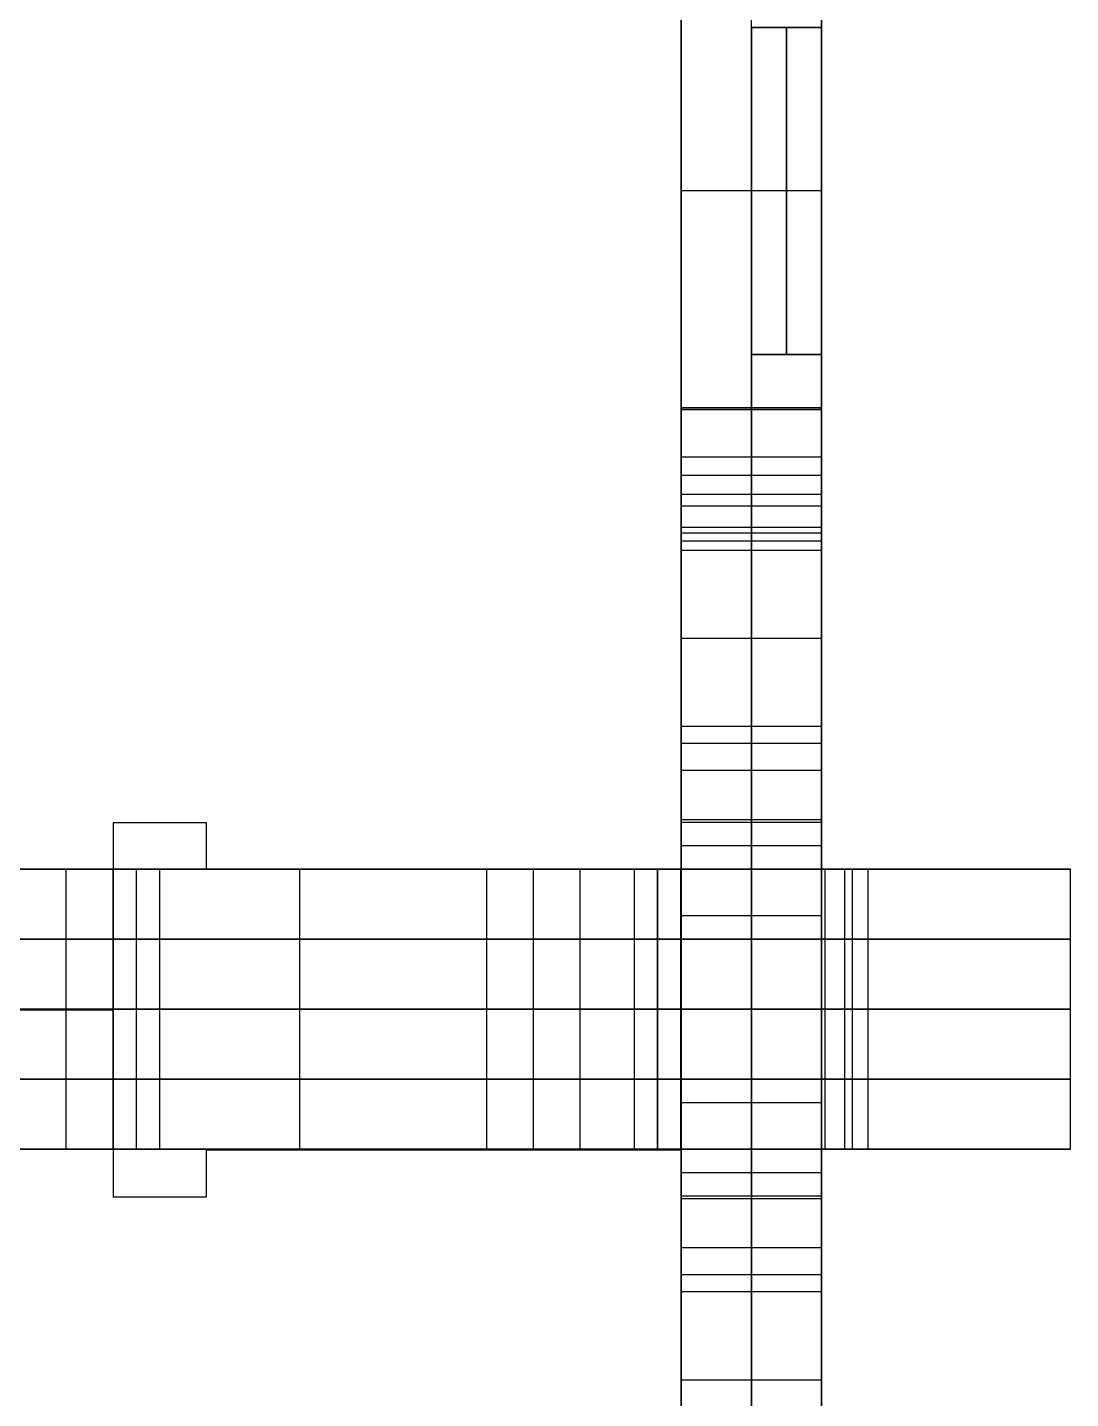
# Model space of a CAD drawing. Extents: x 6886 to 7154, y -44440 to -39703.
# Drawn here: x 7020.5 to 7154.5, y -41221.5 to -41045.4 of the extents above; entities that cross this region are included whole.
import ezdxf

# ---------------------------------------------------------------- set-up
doc = ezdxf.new("R2010")
doc.units = 0
doc.layers.add('ENDS', color=40, linetype='CONTINUOUS')

# ---------------------------------------------------------------- blocks, each defined once
blk = doc.blocks.new('SKYLARK200_END-S-1')
at = {"layer": 'ENDS'}
for p, q in [((-50, 3268, 141), (-50, 3868, 141)), ((-32, 3268, 141), (-32, 3868, 141)), ((-50, 3427.55, 282), (-50, 3285.94, 282)), ((-50, 3427.55, 264), (-50, 3285.94, 264)), ((-50, 3427.55, 273), (-50, 3285.94, 273)), ((-50, 3412.1, 56), (-50, 3334.1, 56)), ((-50, 3334.1, 226), (-50, 3412.1, 226)), ((-41, 3394.1, 226), (-41, 3412.1, 226)), ((-32, 3412.1, 56), (-32, 3394.1, 56)), ((-32, 3394.1, 226), (-32, 3412.1, 226)), ((-32, 3394.1, 226), (-41, 3394.1, 226)), ((-41, 3394.1, 226), (-41, 3352.1, 226)), ((-41, 3352.1, 56), (-41, 3394.1, 56)), ((-41, 3394.1, 56), (-32, 3394.1, 56)), ((-41, 3391.29, 215.5), (-41, 3354.91, 215.5)), ((-41, 3354.91, 66.5), (-41, 3391.29, 66.5)), ((-41, 3373.1, 226), (-50, 3373.1, 226)), ((-41, 3373.1, 56), (-50, 3373.1, 56)), ((-32, 3373.1, 205), (-41, 3373.1, 205)), ((-41, 3373.1, 226), (-41, 3373.1, 205)), ((-32, 3373.1, 77), (-41, 3373.1, 77)), ((-41, 3373.1, 56), (-41, 3373.1, 77)), ((-50, 3356.75, 282), (-50, 3356.75, 264)), ((-41, 3352.1, 226), (-32, 3352.1, 226)), ((-32, 3352.1, 56), (-41, 3352.1, 56)), ((-41, 3334.1, 226), (-41, 3352.1, 226)), ((-41, 3352.1, 56), (-41, 3334.1, 56)), ((-32, 3334.1, 226), (-32, 3352.1, 226)), ((-32, 3352.1, 56), (-32, 3334.1, 56)), ((-32, 3345.25, 0), (-50, 3345.25, 0)), ((-50, 3345.25, 0), (-50, 3332.6, 0)), ((-32, 3345.25, 282), (-50, 3345.25, 282)), ((-50, 3332.6, 282), (-50, 3345.25, 282)), ((-32, 3345.19, 0.87), (-50, 3345.19, 0.87)), ((-32, 3345.19, 281.13), (-50, 3345.19, 281.13)), ((-32, 3345, 1.72), (-50, 3345, 1.72)), ((-50, 3328.1, 50), (-50, 3345, 1.72)), ((-32, 3345, 280.28), (-50, 3345, 280.28)), ((-50, 3345, 280.28), (-50, 3328.1, 232)), ((-41, 3345.25, 0), (-41, 3332.6, 0)), ((-41, 3332.6, 282), (-41, 3345.25, 282)), ((-41, 3328.1, 50), (-41, 3345, 1.72)), ((-41, 3345, 280.28), (-41, 3328.1, 232)), ((-32, 3345.25, 0), (-32, 3332.6, 0)), ((-32, 3332.6, 282), (-32, 3345.25, 282)), ((-32, 3328.1, 50), (-32, 3345, 1.72)), ((-32, 3345, 280.28), (-32, 3328.1, 232)), ((-32, 3338.92, 0), (-50, 3338.92, 0)), ((-32, 3338.92, 282), (-50, 3338.92, 282)), ((-32, 3336.55, 25.86), (-50, 3336.55, 25.86)), ((-32, 3336.55, 256.14), (-50, 3336.55, 256.14)), ((-32, 3334.1, 56), (-50, 3334.1, 56)), ((-32, 3334.1, 226), (-50, 3334.1, 226)), ((-32, 3332.6, 0), (-50, 3332.6, 0)), ((-32, 3332.6, 282), (-50, 3332.6, 282)), ((-32, 3329.86, 54.24), (-50, 3329.86, 54.24)), ((-32, 3329.86, 227.76), (-50, 3329.86, 227.76)), ((-32, 3329.13, -1.1), (-50, 3329.13, -1.1)), ((-32, 3329.13, 283.1), (-50, 3329.13, 283.1)), ((-32, 3328.1, 50), (-50, 3328.1, 50)), ((-32, 3328.1, 232), (-50, 3328.1, 232)), ((-32, 3326.94, -4), (-50, 3326.94, -4)), ((-32, 3326.94, 286), (-50, 3326.94, 286)), ((-32, 3315.62, -12), (-50, 3315.62, -12)), ((-32, 3315.62, 294), (-50, 3315.62, 294)), ((-32, 3304.31, -4), (-50, 3304.31, -4)), ((-32, 3304.31, 286), (-50, 3304.31, 286)), ((-32, 3302.12, -1.1), (-50, 3302.12, -1.1)), ((-32, 3302.12, 283.1), (-50, 3302.12, 283.1)), ((-32, 3298.65, 0), (-50, 3298.65, 0)), ((-50, 3298.65, 0), (-50, 3286, 0)), ((-32, 3298.65, 282), (-50, 3298.65, 282)), ((-50, 3286, 282), (-50, 3298.65, 282)), ((-41, 3298.65, 0), (-41, 3286, 0)), ((-41, 3286, 282), (-41, 3298.65, 282)), ((-32, 3298.65, 0), (-32, 3286, 0)), ((-32, 3286, 282), (-32, 3298.65, 282)), ((-111, 3291.96, 282), (-123, 3291.96, 282)), ((-123, 3291.96, 282), (-123, 3291.96, 264)), ((-111, 3291.96, 264), (-123, 3291.96, 264)), ((-123, 3291.96, 282), (-123, 3267.96, 282)), ((-123, 3291.96, 264), (-123, 3267.96, 264)), ((-111, 3291.96, 273), (-123, 3291.96, 273)), ((-123, 3291.96, 273), (-123, 3267.96, 273)), ((-117, 3291.96, 282), (-117, 3291.96, 264)), ((-111, 3285.96, 282), (-111, 3291.96, 282)), ((-111, 3291.96, 282), (-111, 3291.96, 264)), ((-111, 3285.96, 264), (-111, 3291.96, 264)), ((-111, 3285.96, 273), (-111, 3291.96, 273)), ((-32, 3292.33, 0), (-50, 3292.33, 0)), ((-32, 3292.33, 282), (-50, 3292.33, 282)), ((-32, 3292, 12.75), (-50, 3292, 12.75)), ((-50, 3286, 12.75), (-50, 3292, 12.75)), ((-32, 3292, 24.75), (-50, 3292, 24.75)), ((-50, 3292, 12.75), (-50, 3292, 24.75)), ((-50, 3292, 24.75), (-50, 3268, 24.75)), ((-32, 3292, 79.75), (-50, 3292, 79.75)), ((-50, 3268, 79.75), (-50, 3292, 79.75)), ((-32, 3292, 101), (-50, 3292, 101)), ((-50, 3292, 79.75), (-50, 3292, 101)), ((-50, 3292, 101), (-50, 3268, 101)), ((-32, 3292, 181), (-50, 3292, 181)), ((-50, 3268, 181), (-50, 3292, 181)), ((-32, 3292, 189), (-50, 3292, 189)), ((-50, 3292, 181), (-50, 3292, 189)), ((-50, 3292, 189), (-50, 3286, 189)), ((-32, 3292, 202.5), (-50, 3292, 202.5)), ((-50, 3286, 202.5), (-50, 3292, 202.5)), ((-32, 3292, 214.5), (-50, 3292, 214.5)), ((-50, 3292, 202.5), (-50, 3292, 214.5)), ((-50, 3292, 214.5), (-50, 3268, 214.5)), ((-32, 3292, 259.5), (-50, 3292, 259.5)), ((-50, 3268, 259.5), (-50, 3292, 259.5)), ((-32, 3292, 271.5), (-50, 3292, 271.5)), ((-50, 3292, 259.5), (-50, 3292, 271.5)), ((-50, 3292, 271.5), (-50, 3286, 271.5)), ((-32, 3292, 18.75), (-50, 3292, 18.75)), ((-32, 3292, 90.37), (-50, 3292, 90.37)), ((-32, 3292, 185), (-50, 3292, 185)), ((-32, 3292, 208.5), (-50, 3292, 208.5)), ((-32, 3292, 265.5), (-50, 3292, 265.5)), ((-41, 3286, 12.75), (-41, 3292, 12.75)), ((-41, 3292, 12.75), (-41, 3292, 24.75)), ((-41, 3292, 24.75), (-41, 3268, 24.75)), ((-41, 3268, 79.75), (-41, 3292, 79.75)), ((-41, 3292, 79.75), (-41, 3292, 101)), ((-41, 3292, 101), (-41, 3268, 101)), ((-41, 3268, 181), (-41, 3292, 181)), ((-41, 3292, 181), (-41, 3292, 189)), ((-41, 3292, 189), (-41, 3286, 189)), ((-41, 3286, 202.5), (-41, 3292, 202.5)), ((-41, 3292, 202.5), (-41, 3292, 214.5)), ((-41, 3292, 214.5), (-41, 3268, 214.5)), ((-41, 3268, 259.5), (-41, 3292, 259.5)), ((-41, 3292, 259.5), (-41, 3292, 271.5)), ((-41, 3292, 271.5), (-41, 3286, 271.5)), ((-32, 3286, 12.75), (-32, 3292, 12.75)), ((-32, 3292, 12.75), (-32, 3292, 24.75)), ((-32, 3292, 24.75), (-32, 3268, 24.75)), ((-32, 3268, 79.75), (-32, 3292, 79.75)), ((-32, 3292, 79.75), (-32, 3292, 101)), ((-32, 3292, 101), (-32, 3268, 101)), ((-32, 3268, 181), (-32, 3292, 181)), ((-32, 3292, 181), (-32, 3292, 189)), ((-32, 3292, 189), (-32, 3286, 189)), ((-32, 3286, 202.5), (-32, 3292, 202.5)), ((-32, 3292, 202.5), (-32, 3292, 214.5)), ((-32, 3292, 214.5), (-32, 3268, 214.5)), ((-32, 3268, 259.5), (-32, 3292, 259.5)), ((-32, 3292, 259.5), (-32, 3292, 271.5)), ((-32, 3292, 271.5), (-32, 3286, 271.5)), ((-111, 3288.96, 282), (-111, 3288.96, 264)), ((-32, 3289, 12.75), (-50, 3289, 12.75)), ((-32, 3289, 189), (-50, 3289, 189)), ((-32, 3289, 202.5), (-50, 3289, 202.5)), ((-32, 3289, 271.5), (-50, 3289, 271.5)), ((-250, 3286, 141), (-50, 3286, 141)), ((-117, 3286, 140), (-183, 3286, 140)), ((-135, 3286, 258), (-123, 3286, 258)), ((-134, 3286, 140), (-134, 3286, 258)), ((-129, 3268, 258), (-129, 3286, 258)), ((-123, 3268, 128), (-123, 3286, 128)), ((-123, 3286, -18), (-123, 3286, 128)), ((-123, 3268, -18), (-123, 3286, -18)), ((-123, 3286, 128), (-117, 3286, 128)), ((-123, 3268, 258), (-123, 3286, 258)), ((-123, 3268, 300), (-123, 3286, 300)), ((-123, 3286, 258), (-123, 3286, 300)), ((-123, 3286, 300), (-75, 3286, 300)), ((-75, 3286, -18), (-123, 3286, -18)), ((-123, 3268, 55), (-123, 3286, 55)), ((-123, 3268, 140), (-123, 3286, 140)), ((-123, 3268, 264), (-123, 3286, 264)), ((-120, 3268, 128), (-120, 3286, 128)), ((-117, 3268, 128), (-117, 3286, 128)), ((-117, 3268, 140), (-117, 3286, 140)), ((-117, 3286, 128), (-117, 3286, 140)), ((-117, 3268, 134), (-117, 3286, 134)), ((-50, 3285.94, 282), (-111, 3285.96, 282)), ((-111, 3285.96, 282), (-111, 3285.96, 264)), ((-50, 3285.94, 264), (-111, 3285.96, 264)), ((-50, 3285.94, 273), (-111, 3285.96, 273)), ((-99, 3268, 300), (-99, 3286, 300)), ((-99, 3268, -18), (-99, 3286, -18)), ((-80.5, 3285.95, 282), (-80.5, 3285.95, 264)), ((-75, 3268, 300), (-75, 3286, 300)), ((-75, 3268, 276), (-75, 3286, 276)), ((-75, 3286, 300), (-75, 3286, 276)), ((-75, 3286, 276), (-63, 3286, 276)), ((-75, 3268, 6), (-75, 3286, 6)), ((-63, 3286, 6), (-75, 3286, 6)), ((-75, 3268, -18), (-75, 3286, -18)), ((-75, 3286, 6), (-75, 3286, -18)), ((-75, 3268, 282), (-75, 3286, 282)), ((-75, 3268, 0), (-75, 3286, 0)), ((-69, 3268, 276), (-69, 3286, 276)), ((-69, 3268, 6), (-69, 3286, 6)), ((-63, 3268, 276), (-63, 3286, 276)), ((-63, 3268, 282), (-63, 3286, 282)), ((-63, 3286, 276), (-63, 3286, 282)), ((-63, 3286, 282), (0, 3286, 282)), ((-63, 3268, 0), (-63, 3286, 0)), ((0, 3286, 0), (-63, 3286, 0)), ((-63, 3268, 6), (-63, 3286, 6)), ((-63, 3286, 0), (-63, 3286, 6)), ((-63, 3268, 279), (-63, 3286, 279)), ((-63, 3268, 3), (-63, 3286, 3)), ((-56, 3268, 181), (-56, 3286, 181)), ((0, 3286, 181), (-56, 3286, 181)), ((-56, 3268, 169), (-56, 3286, 169)), ((-56, 3286, 181), (-56, 3286, 169)), ((-56, 3286, 169), (-50, 3286, 169)), ((-56, 3268, 113), (-56, 3286, 113)), ((-50, 3286, 113), (-56, 3286, 113)), ((-56, 3268, 101), (-56, 3286, 101)), ((-56, 3286, 113), (-56, 3286, 101)), ((-56, 3286, 101), (0, 3286, 101)), ((-56, 3286, 24.82), (-26, 3286, 24.82)), ((-56, 3268, 24.82), (-56, 3286, 24.82)), ((-56, 3268, 79.75), (-56, 3286, 79.75)), ((-26, 3286, 79.75), (-56, 3286, 79.75)), ((-56, 3268, 67.75), (-56, 3286, 67.75)), ((-56, 3286, 79.75), (-56, 3286, 67.75)), ((-56, 3286, 67.75), (-50.02, 3286, 67.75)), ((-56, 3268, 36.71), (-56, 3286, 36.71)), ((-50.07, 3286, 36.71), (-56, 3286, 36.71)), ((-56, 3286, 36.71), (-56, 3286, 24.82)), ((-56, 3268, 259.5), (-56, 3286, 259.5)), ((-26, 3286, 259.5), (-56, 3286, 259.5)), ((-56, 3268, 247.5), (-56, 3286, 247.5)), ((-56, 3286, 259.5), (-56, 3286, 247.5)), ((-56, 3286, 247.5), (-50, 3286, 247.5)), ((-56, 3268, 226.5), (-56, 3286, 226.5)), ((-50, 3286, 226.5), (-56, 3286, 226.5)), ((-56, 3268, 214.5), (-56, 3286, 214.5)), ((-56, 3286, 226.5), (-56, 3286, 214.5)), ((-56, 3286, 214.5), (-26, 3286, 214.5)), ((-56, 3268, 175), (-56, 3286, 175)), ((-56, 3268, 107), (-56, 3286, 107)), ((-56, 3268, 73.75), (-56, 3286, 73.75)), ((-56, 3268, 30.76), (-56, 3286, 30.76)), ((-56, 3268, 253.5), (-56, 3286, 253.5)), ((-56, 3268, 220.5), (-56, 3286, 220.5)), ((-53.04, 3268, 36.71), (-53.04, 3286, 36.71)), ((-53.01, 3268, 67.75), (-53.01, 3286, 67.75)), ((-53, 3268, 169), (-53, 3286, 169)), ((-53, 3268, 113), (-53, 3286, 113)), ((-53, 3268, 247.5), (-53, 3286, 247.5)), ((-53, 3268, 226.5), (-53, 3286, 226.5)), ((-50.07, 3268, 36.71), (-50.07, 3286, 36.71)), ((-50.02, 3286, 67.75), (-50.07, 3286, 36.71)), ((-50.05, 3268, 52.23), (-50.05, 3286, 52.23)), ((-50.02, 3268, 67.75), (-50.02, 3286, 67.75)), ((-50, 3268, 169), (-50, 3286, 169)), ((-50, 3268, 113), (-50, 3286, 113)), ((-50, 3286, 169), (-50, 3286, 113)), ((-50, 3268, 247.5), (-50, 3286, 247.5)), ((-50, 3268, 226.5), (-50, 3286, 226.5)), ((-50, 3286, 247.5), (-50, 3286, 226.5)), ((-50, 3268, 141), (-50, 3286, 141)), ((-50, 3268, 259.5), (-50, 3286, 259.5)), ((-50, 3268, 237), (-50, 3286, 237)), ((-32, 3286, 0), (-50, 3286, 0)), ((-32, 3286, 12.75), (-50, 3286, 12.75)), ((-50, 3286, 0), (-50, 3286, 12.75)), ((-32, 3286, 189), (-50, 3286, 189)), ((-32, 3286, 202.5), (-50, 3286, 202.5)), ((-50, 3286, 189), (-50, 3286, 202.5)), ((-32, 3286, 271.5), (-50, 3286, 271.5)), ((-32, 3286, 282), (-50, 3286, 282)), ((-50, 3286, 271.5), (-50, 3286, 282)), ((-32, 3286, 6.37), (-50, 3286, 6.37)), ((-32, 3286, 195.75), (-50, 3286, 195.75)), ((-32, 3286, 276.75), (-50, 3286, 276.75)), ((-50, 3285.94, 282), (-50, 3285.94, 264)), ((-41, 3268, 24.82), (-41, 3286, 24.82)), ((-41, 3268, 79.75), (-41, 3286, 79.75)), ((-41, 3286, 0), (-41, 3286, 12.75)), ((-41, 3286, 189), (-41, 3286, 202.5)), ((-41, 3286, 271.5), (-41, 3286, 282)), ((-32, 3268, 36.82), (-32, 3286, 36.82)), ((-26, 3286, 36.82), (-32, 3286, 36.82)), ((-32, 3268, 67.75), (-32, 3286, 67.75)), ((-32, 3286, 36.82), (-32, 3286, 67.75)), ((-32, 3286, 67.75), (-26, 3286, 67.75)), ((-32, 3268, 226.5), (-32, 3286, 226.5)), ((-26, 3286, 226.5), (-32, 3286, 226.5)), ((-32, 3268, 247.5), (-32, 3286, 247.5)), ((-32, 3286, 226.5), (-32, 3286, 247.5)), ((-32, 3286, 247.5), (-26, 3286, 247.5)), ((-32, 3268, 52.28), (-32, 3286, 52.28)), ((-32, 3268, 214.5), (-32, 3286, 214.5)), ((-32, 3268, 237), (-32, 3286, 237)), ((-32, 3286, 0), (-32, 3286, 12.75)), ((-32, 3286, 189), (-32, 3286, 202.5)), ((-32, 3286, 271.5), (-32, 3286, 282)), ((-31.5, 3268, 282), (-31.5, 3286, 282)), ((-31.5, 3268, 0), (-31.5, 3286, 0)), ((-29, 3268, 36.82), (-29, 3286, 36.82)), ((-29, 3268, 67.75), (-29, 3286, 67.75)), ((-29, 3268, 226.5), (-29, 3286, 226.5)), ((-29, 3268, 247.5), (-29, 3286, 247.5)), ((-28, 3268, 181), (-28, 3286, 181)), ((-28, 3268, 101), (-28, 3286, 101)), ((-26, 3268, 24.82), (-26, 3286, 24.82)), ((-26, 3268, 36.82), (-26, 3286, 36.82)), ((-26, 3286, 24.82), (-26, 3286, 36.82)), ((-26, 3268, 67.75), (-26, 3286, 67.75)), ((-26, 3268, 79.75), (-26, 3286, 79.75)), ((-26, 3286, 67.75), (-26, 3286, 79.75)), ((-26, 3268, 259.5), (-26, 3286, 259.5)), ((-26, 3268, 214.5), (-26, 3286, 214.5)), ((-26, 3268, 226.5), (-26, 3286, 226.5)), ((-26, 3286, 214.5), (-26, 3286, 226.5)), ((-26, 3268, 247.5), (-26, 3286, 247.5)), ((-26, 3286, 247.5), (-26, 3286, 259.5)), ((-26, 3268, 30.82), (-26, 3286, 30.82)), ((-26, 3268, 73.75), (-26, 3286, 73.75)), ((-26, 3268, 220.5), (-26, 3286, 220.5)), ((-26, 3268, 253.5), (-26, 3286, 253.5)), ((0, 3268, 282), (0, 3286, 282)), ((0, 3268, 181), (0, 3286, 181)), ((0, 3286, 282), (0, 3286, 181)), ((0, 3268, 101), (0, 3286, 101)), ((0, 3268, 0), (0, 3286, 0)), ((0, 3286, 101), (0, 3286, 0)), ((0, 3268, 231.5), (0, 3286, 231.5)), ((0, 3268, 50.5), (0, 3286, 50.5)), ((-123, 3279.96, 282), (-123, 3279.96, 264)), ((-32, 3280, 24.75), (-50, 3280, 24.75)), ((-32, 3280, 79.75), (-50, 3280, 79.75)), ((-32, 3280, 101), (-50, 3280, 101)), ((-32, 3280, 181), (-50, 3280, 181)), ((-32, 3280, 214.5), (-50, 3280, 214.5)), ((-32, 3280, 259.5), (-50, 3280, 259.5)), ((-117, 3277, 140), (-183, 3277, 140)), ((-135, 3277, 258), (-123, 3277, 258)), ((-123, 3277, -18), (-123, 3277, 128)), ((-123, 3277, 128), (-117, 3277, 128)), ((-123, 3277, 258), (-123, 3277, 300)), ((-123, 3277, 300), (-75, 3277, 300)), ((-75, 3277, -18), (-123, 3277, -18)), ((-117, 3277, 128), (-117, 3277, 140)), ((-75, 3277, 300), (-75, 3277, 276)), ((-75, 3277, 276), (-63, 3277, 276)), ((-63, 3277, 6), (-75, 3277, 6)), ((-75, 3277, 6), (-75, 3277, -18)), ((-63, 3277, 276), (-63, 3277, 282)), ((-63, 3277, 282), (0, 3277, 282)), ((0, 3277, 0), (-63, 3277, 0)), ((-63, 3277, 0), (-63, 3277, 6)), ((0, 3277, 181), (-56, 3277, 181)), ((-56, 3277, 181), (-56, 3277, 169)), ((-56, 3277, 169), (-50, 3277, 169)), ((-50, 3277, 113), (-56, 3277, 113)), ((-56, 3277, 113), (-56, 3277, 101)), ((-56, 3277, 101), (0, 3277, 101)), ((-56, 3277, 24.82), (-26, 3277, 24.82)), ((-26, 3277, 79.75), (-56, 3277, 79.75)), ((-56, 3277, 79.75), (-56, 3277, 67.75)), ((-56, 3277, 67.75), (-50.02, 3277, 67.75)), ((-50.07, 3277, 36.71), (-56, 3277, 36.71)), ((-56, 3277, 36.71), (-56, 3277, 24.82)), ((-26, 3277, 259.5), (-56, 3277, 259.5)), ((-56, 3277, 259.5), (-56, 3277, 247.5)), ((-56, 3277, 247.5), (-50, 3277, 247.5)), ((-50, 3277, 226.5), (-56, 3277, 226.5)), ((-56, 3277, 226.5), (-56, 3277, 214.5)), ((-56, 3277, 214.5), (-26, 3277, 214.5)), ((-50.02, 3277, 67.75), (-50.07, 3277, 36.71)), ((-50, 3277, 169), (-50, 3277, 113)), ((-50, 3277, 247.5), (-50, 3277, 226.5)), ((-26, 3277, 36.82), (-32, 3277, 36.82)), ((-32, 3277, 36.82), (-32, 3277, 67.75)), ((-32, 3277, 67.75), (-26, 3277, 67.75)), ((-26, 3277, 226.5), (-32, 3277, 226.5)), ((-32, 3277, 226.5), (-32, 3277, 247.5)), ((-32, 3277, 247.5), (-26, 3277, 247.5)), ((-26, 3277, 24.82), (-26, 3277, 36.82)), ((-26, 3277, 67.75), (-26, 3277, 79.75)), ((-26, 3277, 214.5), (-26, 3277, 226.5)), ((-26, 3277, 247.5), (-26, 3277, 259.5)), ((0, 3277, 282), (0, 3277, 181)), ((0, 3277, 101), (0, 3277, 0)), ((-250, 3268.03, 141), (-50, 3268.03, 141)), ((-250, 3268, 141), (-50, 3268, 141)), ((-117, 3268.03, 140), (-183, 3268.03, 140)), ((-117, 3268, 140), (-183, 3268, 140)), ((-123, 3267.96, 282), (-177, 3268, 282)), ((-123, 3267.96, 264), (-177, 3268, 264)), ((-123, 3267.96, 273), (-177, 3268, 273)), ((-177, 3267.89, 282), (-123, 3267.93, 282)), ((-177, 3267.89, 264), (-123, 3267.93, 264)), ((-177, 3267.89, 273), (-123, 3267.93, 273)), ((-135, 3268.03, 258), (-123, 3268.03, 258)), ((-135, 3268, 258), (-123, 3268, 258)), ((-134, 3268, 140), (-134, 3268, 258)), ((-129, 3250.03, 258), (-129, 3268.03, 258)), ((-123, 3250.03, 128), (-123, 3268.03, 128)), ((-123, 3268.03, -18), (-123, 3268.03, 128)), ((-123, 3250.03, -18), (-123, 3268.03, -18)), ((-123, 3268.03, 128), (-117, 3268.03, 128)), ((-123, 3250.03, 258), (-123, 3268.03, 258)), ((-123, 3250.03, 300), (-123, 3268.03, 300)), ((-123, 3268.03, 258), (-123, 3268.03, 300)), ((-123, 3268.03, 300), (-75, 3268.03, 300)), ((-75, 3268.03, -18), (-123, 3268.03, -18)), ((-123, 3250.03, 55), (-123, 3268.03, 55)), ((-123, 3250.03, 140), (-123, 3268.03, 140)), ((-123, 3250.03, 264), (-123, 3268.03, 264)), ((-123, 3268, -18), (-123, 3268, 128)), ((-123, 3268, 128), (-117, 3268, 128)), ((-123, 3268, 258), (-123, 3268, 300)), ((-123, 3268, 300), (-75, 3268, 300)), ((-75, 3268, -18), (-123, 3268, -18)), ((-123, 3267.96, 282), (-123, 3267.96, 264)), ((-123, 3267.93, 282), (-123, 3267.93, 264)), ((-123, 3267.93, 282), (-123, 3243.93, 282)), ((-123, 3267.93, 264), (-123, 3243.93, 264)), ((-123, 3267.93, 273), (-123, 3243.93, 273)), ((-120, 3250.03, 128), (-120, 3268.03, 128)), ((-117, 3250.03, 128), (-117, 3268.03, 128)), ((-117, 3250.03, 140), (-117, 3268.03, 140)), ((-117, 3268.03, 128), (-117, 3268.03, 140)), ((-117, 3250.03, 134), (-117, 3268.03, 134)), ((-117, 3268, 128), (-117, 3268, 140)), ((-99, 3250.03, 300), (-99, 3268.03, 300)), ((-99, 3250.03, -18), (-99, 3268.03, -18)), ((-75, 3250.03, 300), (-75, 3268.03, 300)), ((-75, 3250.03, 276), (-75, 3268.03, 276)), ((-75, 3268.03, 300), (-75, 3268.03, 276)), ((-75, 3268.03, 276), (-63, 3268.03, 276)), ((-75, 3250.03, 6), (-75, 3268.03, 6)), ((-63, 3268.03, 6), (-75, 3268.03, 6)), ((-75, 3250.03, -18), (-75, 3268.03, -18)), ((-75, 3268.03, 6), (-75, 3268.03, -18)), ((-75, 3250.03, 282), (-75, 3268.03, 282)), ((-75, 3250.03, 0), (-75, 3268.03, 0)), ((-75, 3268, 300), (-75, 3268, 276)), ((-75, 3268, 276), (-63, 3268, 276)), ((-63, 3268, 6), (-75, 3268, 6)), ((-75, 3268, 6), (-75, 3268, -18)), ((-69, 3250.03, 276), (-69, 3268.03, 276)), ((-69, 3250.03, 6), (-69, 3268.03, 6)), ((-63, 3250.03, 276), (-63, 3268.03, 276)), ((-63, 3250.03, 282), (-63, 3268.03, 282)), ((-63, 3268.03, 276), (-63, 3268.03, 282)), ((-63, 3268.03, 282), (0, 3268.03, 282)), ((-63, 3250.03, 0), (-63, 3268.03, 0)), ((0, 3268.03, 0), (-63, 3268.03, 0)), ((-63, 3250.03, 6), (-63, 3268.03, 6)), ((-63, 3268.03, 0), (-63, 3268.03, 6)), ((-63, 3250.03, 279), (-63, 3268.03, 279)), ((-63, 3250.03, 3), (-63, 3268.03, 3)), ((-63, 3268, 276), (-63, 3268, 282)), ((-63, 3268, 282), (0, 3268, 282)), ((0, 3268, 0), (-63, 3268, 0)), ((-63, 3268, 0), (-63, 3268, 6)), ((-56, 3250.03, 181), (-56, 3268.03, 181)), ((0, 3268.03, 181), (-56, 3268.03, 181)), ((-56, 3250.03, 169), (-56, 3268.03, 169)), ((-56, 3268.03, 181), (-56, 3268.03, 169)), ((-56, 3268.03, 169), (-50, 3268.03, 169)), ((-56, 3250.03, 113), (-56, 3268.03, 113)), ((-50, 3268.03, 113), (-56, 3268.03, 113)), ((-56, 3250.03, 101), (-56, 3268.03, 101)), ((-56, 3268.03, 113), (-56, 3268.03, 101)), ((-56, 3268.03, 101), (0, 3268.03, 101)), ((-56, 3268.03, 24.82), (-26, 3268.03, 24.82)), ((-56, 3250.03, 24.82), (-56, 3268.03, 24.82)), ((-56, 3250.03, 79.75), (-56, 3268.03, 79.75)), ((-26, 3268.03, 79.75), (-56, 3268.03, 79.75)), ((-56, 3250.03, 67.75), (-56, 3268.03, 67.75)), ((-56, 3268.03, 79.75), (-56, 3268.03, 67.75)), ((-56, 3268.03, 67.75), (-50.02, 3268.03, 67.75)), ((-56, 3250.03, 36.71), (-56, 3268.03, 36.71)), ((-50.07, 3268.03, 36.71), (-56, 3268.03, 36.71)), ((-56, 3268.03, 36.71), (-56, 3268.03, 24.82)), ((-56, 3250.03, 259.5), (-56, 3268.03, 259.5)), ((-26, 3268.03, 259.5), (-56, 3268.03, 259.5)), ((-56, 3250.03, 247.5), (-56, 3268.03, 247.5)), ((-56, 3268.03, 259.5), (-56, 3268.03, 247.5)), ((-56, 3268.03, 247.5), (-50, 3268.03, 247.5)), ((-56, 3250.03, 226.5), (-56, 3268.03, 226.5)), ((-50, 3268.03, 226.5), (-56, 3268.03, 226.5)), ((-56, 3250.03, 214.5), (-56, 3268.03, 214.5)), ((-56, 3268.03, 226.5), (-56, 3268.03, 214.5)), ((-56, 3268.03, 214.5), (-26, 3268.03, 214.5)), ((-56, 3250.03, 175), (-56, 3268.03, 175)), ((-56, 3250.03, 107), (-56, 3268.03, 107)), ((-56, 3250.03, 73.75), (-56, 3268.03, 73.75)), ((-56, 3250.03, 30.76), (-56, 3268.03, 30.76)), ((-56, 3250.03, 253.5), (-56, 3268.03, 253.5)), ((-56, 3250.03, 220.5), (-56, 3268.03, 220.5)), ((0, 3268, 181), (-56, 3268, 181)), ((-56, 3268, 181), (-56, 3268, 169)), ((-56, 3268, 169), (-50, 3268, 169)), ((-50, 3268, 113), (-56, 3268, 113)), ((-56, 3268, 113), (-56, 3268, 101)), ((-56, 3268, 101), (0, 3268, 101)), ((-56, 3268, 24.82), (-26, 3268, 24.82)), ((-26, 3268, 79.75), (-56, 3268, 79.75)), ((-56, 3268, 79.75), (-56, 3268, 67.75)), ((-56, 3268, 67.75), (-50.02, 3268, 67.75)), ((-50.07, 3268, 36.71), (-56, 3268, 36.71)), ((-56, 3268, 36.71), (-56, 3268, 24.82)), ((-26, 3268, 259.5), (-56, 3268, 259.5)), ((-56, 3268, 259.5), (-56, 3268, 247.5)), ((-56, 3268, 247.5), (-50, 3268, 247.5)), ((-50, 3268, 226.5), (-56, 3268, 226.5)), ((-56, 3268, 226.5), (-56, 3268, 214.5)), ((-56, 3268, 214.5), (-26, 3268, 214.5)), ((-53.04, 3250.03, 36.71), (-53.04, 3268.03, 36.71)), ((-53.01, 3250.03, 67.75), (-53.01, 3268.03, 67.75)), ((-53, 3250.03, 169), (-53, 3268.03, 169)), ((-53, 3250.03, 113), (-53, 3268.03, 113)), ((-53, 3250.03, 247.5), (-53, 3268.03, 247.5)), ((-53, 3250.03, 226.5), (-53, 3268.03, 226.5)), ((-50.07, 3250.03, 36.71), (-50.07, 3268.03, 36.71)), ((-50.02, 3268.03, 67.75), (-50.07, 3268.03, 36.71)), ((-50.02, 3268, 67.75), (-50.07, 3268, 36.71)), ((-50.05, 3250.03, 52.23), (-50.05, 3268.03, 52.23)), ((-50.02, 3250.03, 67.75), (-50.02, 3268.03, 67.75)), ((-50, 3250.03, 169), (-50, 3268.03, 169)), ((-50, 3250.03, 113), (-50, 3268.03, 113)), ((-50, 3268.03, 169), (-50, 3268.03, 113)), ((-50, 3250.03, 247.5), (-50, 3268.03, 247.5)), ((-50, 3250.03, 226.5), (-50, 3268.03, 226.5)), ((-50, 3268.03, 247.5), (-50, 3268.03, 226.5)), ((-50, 3250.03, 141), (-50, 3268.03, 141)), ((-50, 3250.03, 259.5), (-50, 3268.03, 259.5)), ((-50, 3250.03, 237), (-50, 3268.03, 237)), ((-32, 3268, 24.75), (-50, 3268, 24.75)), ((-50, 3244, 24.75), (-50, 3268, 24.75)), ((-32, 3268, 79.75), (-50, 3268, 79.75)), ((-50, 3268, 24.75), (-50, 3268, 79.75)), ((-50, 3268, 79.75), (-50, 3244, 79.75)), ((-32, 3268, 101), (-50, 3268, 101)), ((-50, 3244, 101), (-50, 3268, 101)), ((-32, 3268, 181), (-50, 3268, 181)), ((-50, 3268, 101), (-50, 3268, 181)), ((-50, 3268, 181), (-50, 3244, 181)), ((-32, 3268, 214.5), (-50, 3268, 214.5)), ((-50, 3244, 214.5), (-50, 3268, 214.5)), ((-32, 3268, 259.5), (-50, 3268, 259.5)), ((-50, 3268, 214.5), (-50, 3268, 259.5)), ((-50, 3268, 259.5), (-50, 3244, 259.5)), ((-32, 3268, 52.25), (-50, 3268, 52.25)), ((-32, 3268, 141), (-50, 3268, 141)), ((-32, 3268, 237), (-50, 3268, 237)), ((-50, 2668, 141), (-50, 3268, 141)), ((-50, 3268, 169), (-50, 3268, 113)), ((-50, 3268, 247.5), (-50, 3268, 226.5)), ((-32, 3268, 24.75), (-50, 3268, 24.75)), ((-32, 3268, 79.75), (-50, 3268, 79.75)), ((-50, 3268, 24.75), (-50, 3268, 79.75)), ((-32, 3268, 101), (-50, 3268, 101)), ((-32, 3268, 181), (-50, 3268, 181)), ((-50, 3268, 101), (-50, 3268, 181)), ((-32, 3268, 214.5), (-50, 3268, 214.5)), ((-32, 3268, 259.5), (-50, 3268, 259.5)), ((-50, 3268, 214.5), (-50, 3268, 259.5)), ((-32, 3268, 52.25), (-50, 3268, 52.25)), ((-32, 3268, 141), (-50, 3268, 141)), ((-32, 3268, 237), (-50, 3268, 237)), ((-41, 3250.03, 24.82), (-41, 3268.03, 24.82)), ((-41, 3250.03, 79.75), (-41, 3268.03, 79.75)), ((-41, 3244, 24.75), (-41, 3268, 24.75)), ((-41, 3268, 24.75), (-41, 3268, 79.75)), ((-41, 3268, 79.75), (-41, 3244, 79.75)), ((-41, 3244, 101), (-41, 3268, 101)), ((-41, 3268, 101), (-41, 3268, 181)), ((-41, 3268, 181), (-41, 3244, 181)), ((-41, 3244, 214.5), (-41, 3268, 214.5)), ((-41, 3268, 214.5), (-41, 3268, 259.5)), ((-41, 3268, 259.5), (-41, 3244, 259.5)), ((-41, 3268, 24.75), (-41, 3268, 79.75)), ((-41, 3268, 101), (-41, 3268, 181)), ((-41, 3268, 214.5), (-41, 3268, 259.5)), ((-32, 3250.03, 36.82), (-32, 3268.03, 36.82)), ((-26, 3268.03, 36.82), (-32, 3268.03, 36.82)), ((-32, 3250.03, 67.75), (-32, 3268.03, 67.75)), ((-32, 3268.03, 36.82), (-32, 3268.03, 67.75)), ((-32, 3268.03, 67.75), (-26, 3268.03, 67.75)), ((-32, 3250.03, 226.5), (-32, 3268.03, 226.5)), ((-26, 3268.03, 226.5), (-32, 3268.03, 226.5)), ((-32, 3250.03, 247.5), (-32, 3268.03, 247.5)), ((-32, 3268.03, 226.5), (-32, 3268.03, 247.5)), ((-32, 3268.03, 247.5), (-26, 3268.03, 247.5)), ((-32, 3250.03, 52.28), (-32, 3268.03, 52.28)), ((-32, 3250.03, 214.5), (-32, 3268.03, 214.5)), ((-32, 3250.03, 237), (-32, 3268.03, 237)), ((-32, 3244, 24.75), (-32, 3268, 24.75)), ((-32, 3268, 24.75), (-32, 3268, 79.75)), ((-32, 3268, 79.75), (-32, 3244, 79.75)), ((-32, 3244, 101), (-32, 3268, 101)), ((-32, 3268, 101), (-32, 3268, 181)), ((-32, 3268, 181), (-32, 3244, 181)), ((-32, 3244, 214.5), (-32, 3268, 214.5)), ((-32, 3268, 214.5), (-32, 3268, 259.5)), ((-32, 3268, 259.5), (-32, 3244, 259.5)), ((-32, 2668, 141), (-32, 3268, 141)), ((-26, 3268, 36.82), (-32, 3268, 36.82)), ((-32, 3268, 36.82), (-32, 3268, 67.75)), ((-32, 3268, 67.75), (-26, 3268, 67.75)), ((-26, 3268, 226.5), (-32, 3268, 226.5)), ((-32, 3268, 226.5), (-32, 3268, 247.5)), ((-32, 3268, 247.5), (-26, 3268, 247.5)), ((-32, 3268, 24.75), (-32, 3268, 79.75)), ((-32, 3268, 101), (-32, 3268, 181)), ((-32, 3268, 214.5), (-32, 3268, 259.5)), ((-31.5, 3250.03, 282), (-31.5, 3268.03, 282)), ((-31.5, 3250.03, 0), (-31.5, 3268.03, 0)), ((-29, 3250.03, 36.82), (-29, 3268.03, 36.82)), ((-29, 3250.03, 67.75), (-29, 3268.03, 67.75)), ((-29, 3250.03, 226.5), (-29, 3268.03, 226.5)), ((-29, 3250.03, 247.5), (-29, 3268.03, 247.5)), ((-28, 3250.03, 181), (-28, 3268.03, 181)), ((-28, 3250.03, 101), (-28, 3268.03, 101)), ((-26, 3250.03, 24.82), (-26, 3268.03, 24.82)), ((-26, 3250.03, 36.82), (-26, 3268.03, 36.82)), ((-26, 3268.03, 24.82), (-26, 3268.03, 36.82)), ((-26, 3250.03, 67.75), (-26, 3268.03, 67.75)), ((-26, 3250.03, 79.75), (-26, 3268.03, 79.75)), ((-26, 3268.03, 67.75), (-26, 3268.03, 79.75)), ((-26, 3250.03, 259.5), (-26, 3268.03, 259.5)), ((-26, 3250.03, 214.5), (-26, 3268.03, 214.5)), ((-26, 3250.03, 226.5), (-26, 3268.03, 226.5)), ((-26, 3268.03, 214.5), (-26, 3268.03, 226.5)), ((-26, 3250.03, 247.5), (-26, 3268.03, 247.5)), ((-26, 3268.03, 247.5), (-26, 3268.03, 259.5)), ((-26, 3250.03, 30.82), (-26, 3268.03, 30.82)), ((-26, 3250.03, 73.75), (-26, 3268.03, 73.75)), ((-26, 3250.03, 220.5), (-26, 3268.03, 220.5)), ((-26, 3250.03, 253.5), (-26, 3268.03, 253.5)), ((-26, 3268, 24.82), (-26, 3268, 36.82)), ((-26, 3268, 67.75), (-26, 3268, 79.75)), ((-26, 3268, 214.5), (-26, 3268, 226.5)), ((-26, 3268, 247.5), (-26, 3268, 259.5)), ((0, 3250.03, 282), (0, 3268.03, 282)), ((0, 3250.03, 181), (0, 3268.03, 181)), ((0, 3268.03, 282), (0, 3268.03, 181)), ((0, 3250.03, 101), (0, 3268.03, 101)), ((0, 3250.03, 0), (0, 3268.03, 0)), ((0, 3268.03, 101), (0, 3268.03, 0)), ((0, 3250.03, 231.5), (0, 3268.03, 231.5)), ((0, 3250.03, 50.5), (0, 3268.03, 50.5)), ((0, 3268, 282), (0, 3268, 181)), ((0, 3268, 101), (0, 3268, 0)), ((-117, 3259.03, 140), (-183, 3259.03, 140)), ((-135, 3259.03, 258), (-123, 3259.03, 258)), ((-123, 3259.03, -18), (-123, 3259.03, 128)), ((-123, 3259.03, 128), (-117, 3259.03, 128)), ((-123, 3259.03, 258), (-123, 3259.03, 300)), ((-123, 3259.03, 300), (-75, 3259.03, 300)), ((-75, 3259.03, -18), (-123, 3259.03, -18)), ((-117, 3259.03, 128), (-117, 3259.03, 140)), ((-75, 3259.03, 300), (-75, 3259.03, 276)), ((-75, 3259.03, 276), (-63, 3259.03, 276)), ((-63, 3259.03, 6), (-75, 3259.03, 6)), ((-75, 3259.03, 6), (-75, 3259.03, -18)), ((-63, 3259.03, 276), (-63, 3259.03, 282)), ((-63, 3259.03, 282), (0, 3259.03, 282)), ((0, 3259.03, 0), (-63, 3259.03, 0)), ((-63, 3259.03, 0), (-63, 3259.03, 6)), ((0, 3259.03, 181), (-56, 3259.03, 181)), ((-56, 3259.03, 181), (-56, 3259.03, 169)), ((-56, 3259.03, 169), (-50, 3259.03, 169)), ((-50, 3259.03, 113), (-56, 3259.03, 113)), ((-56, 3259.03, 113), (-56, 3259.03, 101)), ((-56, 3259.03, 101), (0, 3259.03, 101)), ((-56, 3259.03, 24.82), (-26, 3259.03, 24.82)), ((-26, 3259.03, 79.75), (-56, 3259.03, 79.75)), ((-56, 3259.03, 79.75), (-56, 3259.03, 67.75)), ((-56, 3259.03, 67.75), (-50.02, 3259.03, 67.75)), ((-50.07, 3259.03, 36.71), (-56, 3259.03, 36.71)), ((-56, 3259.03, 36.71), (-56, 3259.03, 24.82)), ((-26, 3259.03, 259.5), (-56, 3259.03, 259.5)), ((-56, 3259.03, 259.5), (-56, 3259.03, 247.5)), ((-56, 3259.03, 247.5), (-50, 3259.03, 247.5)), ((-50, 3259.03, 226.5), (-56, 3259.03, 226.5)), ((-56, 3259.03, 226.5), (-56, 3259.03, 214.5)), ((-56, 3259.03, 214.5), (-26, 3259.03, 214.5)), ((-50.02, 3259.03, 67.75), (-50.07, 3259.03, 36.71)), ((-50, 3259.03, 169), (-50, 3259.03, 113)), ((-50, 3259.03, 247.5), (-50, 3259.03, 226.5)), ((-26, 3259.03, 36.82), (-32, 3259.03, 36.82)), ((-32, 3259.03, 36.82), (-32, 3259.03, 67.75)), ((-32, 3259.03, 67.75), (-26, 3259.03, 67.75)), ((-26, 3259.03, 226.5), (-32, 3259.03, 226.5)), ((-32, 3259.03, 226.5), (-32, 3259.03, 247.5)), ((-32, 3259.03, 247.5), (-26, 3259.03, 247.5)), ((-26, 3259.03, 24.82), (-26, 3259.03, 36.82)), ((-26, 3259.03, 67.75), (-26, 3259.03, 79.75)), ((-26, 3259.03, 214.5), (-26, 3259.03, 226.5)), ((-26, 3259.03, 247.5), (-26, 3259.03, 259.5)), ((0, 3259.03, 282), (0, 3259.03, 181)), ((0, 3259.03, 101), (0, 3259.03, 0)), ((-123, 3255.93, 282), (-123, 3255.93, 264)), ((-32, 3256, 24.75), (-50, 3256, 24.75)), ((-32, 3256, 79.75), (-50, 3256, 79.75)), ((-32, 3256, 101), (-50, 3256, 101)), ((-32, 3256, 181), (-50, 3256, 181)), ((-32, 3256, 214.5), (-50, 3256, 214.5)), ((-32, 3256, 259.5), (-50, 3256, 259.5)), ((-250, 3250.03, 141), (-50, 3250.03, 141)), ((-117, 3250.03, 140), (-183, 3250.03, 140)), ((-135, 3250.03, 258), (-123, 3250.03, 258)), ((-134, 3250.03, 140), (-134, 3250.03, 258)), ((-123, 3250.03, -18), (-123, 3250.03, 128)), ((-123, 3250.03, 128), (-117, 3250.03, 128)), ((-123, 3250.03, 258), (-123, 3250.03, 300)), ((-123, 3250.03, 300), (-75, 3250.03, 300)), ((-75, 3250.03, -18), (-123, 3250.03, -18)), ((-117, 3250.03, 128), (-117, 3250.03, 140)), ((-111, 3249.93, 282), (-50, 3249.96, 282)), ((-111, 3249.93, 264), (-50, 3249.96, 264)), ((-111, 3249.93, 273), (-50, 3249.96, 273)), ((-111, 3243.93, 282), (-111, 3249.93, 282)), ((-111, 3249.93, 282), (-111, 3249.93, 264)), ((-111, 3243.93, 264), (-111, 3249.93, 264)), ((-111, 3243.93, 273), (-111, 3249.93, 273)), ((-80.5, 3249.94, 282), (-80.5, 3249.94, 264)), ((-75, 3250.03, 300), (-75, 3250.03, 276)), ((-75, 3250.03, 276), (-63, 3250.03, 276)), ((-63, 3250.03, 6), (-75, 3250.03, 6)), ((-75, 3250.03, 6), (-75, 3250.03, -18)), ((-63, 3250.03, 276), (-63, 3250.03, 282)), ((-63, 3250.03, 282), (0, 3250.03, 282)), ((0, 3250.03, 0), (-63, 3250.03, 0)), ((-63, 3250.03, 0), (-63, 3250.03, 6)), ((0, 3250.03, 181), (-56, 3250.03, 181)), ((-56, 3250.03, 181), (-56, 3250.03, 169)), ((-56, 3250.03, 169), (-50, 3250.03, 169)), ((-50, 3250.03, 113), (-56, 3250.03, 113)), ((-56, 3250.03, 113), (-56, 3250.03, 101)), ((-56, 3250.03, 101), (0, 3250.03, 101)), ((-56, 3250.03, 24.82), (-26, 3250.03, 24.82)), ((-26, 3250.03, 79.75), (-56, 3250.03, 79.75)), ((-56, 3250.03, 79.75), (-56, 3250.03, 67.75)), ((-56, 3250.03, 67.75), (-50.02, 3250.03, 67.75)), ((-50.07, 3250.03, 36.71), (-56, 3250.03, 36.71)), ((-56, 3250.03, 36.71), (-56, 3250.03, 24.82)), ((-26, 3250.03, 259.5), (-56, 3250.03, 259.5)), ((-56, 3250.03, 259.5), (-56, 3250.03, 247.5)), ((-56, 3250.03, 247.5), (-50, 3250.03, 247.5)), ((-50, 3250.03, 226.5), (-56, 3250.03, 226.5)), ((-56, 3250.03, 226.5), (-56, 3250.03, 214.5)), ((-56, 3250.03, 214.5), (-26, 3250.03, 214.5)), ((-50.02, 3250.03, 67.75), (-50.07, 3250.03, 36.71)), ((-50, 3250.03, 169), (-50, 3250.03, 113)), ((-50, 3250.03, 247.5), (-50, 3250.03, 226.5)), ((-32, 3250, 0), (-50, 3250, 0)), ((-50, 3237.35, 0), (-50, 3250, 0)), ((-32, 3250, 12.75), (-50, 3250, 12.75)), ((-50, 3250, 0), (-50, 3250, 12.75)), ((-50, 3250, 12.75), (-50, 3244, 12.75)), ((-32, 3250, 189), (-50, 3250, 189)), ((-50, 3244, 189), (-50, 3250, 189)), ((-32, 3250, 202.5), (-50, 3250, 202.5)), ((-50, 3250, 189), (-50, 3250, 202.5)), ((-50, 3250, 202.5), (-50, 3244, 202.5)), ((-32, 3250, 271.5), (-50, 3250, 271.5)), ((-50, 3244, 271.5), (-50, 3250, 271.5)), ((-32, 3250, 282), (-50, 3250, 282)), ((-50, 3250, 271.5), (-50, 3250, 282)), ((-50, 3250, 282), (-50, 3237.35, 282)), ((-32, 3250, 6.37), (-50, 3250, 6.37)), ((-32, 3250, 195.75), (-50, 3250, 195.75)), ((-32, 3250, 276.75), (-50, 3250, 276.75)), ((-50, 3249.96, 282), (-50, 3249.96, 264)), ((-50, 3249.96, 282), (-50, 3108.37, 282)), ((-50, 3249.96, 264), (-50, 3108.37, 264)), ((-50, 3249.96, 273), (-50, 3108.37, 273)), ((-41, 3237.35, 0), (-41, 3250, 0)), ((-41, 3250, 0), (-41, 3250, 12.75)), ((-41, 3250, 12.75), (-41, 3244, 12.75)), ((-41, 3244, 189), (-41, 3250, 189)), ((-41, 3250, 189), (-41, 3250, 202.5)), ((-41, 3250, 202.5), (-41, 3244, 202.5)), ((-41, 3244, 271.5), (-41, 3250, 271.5)), ((-41, 3250, 271.5), (-41, 3250, 282)), ((-41, 3250, 282), (-41, 3237.35, 282)), ((-26, 3250.03, 36.82), (-32, 3250.03, 36.82)), ((-32, 3250.03, 36.82), (-32, 3250.03, 67.75)), ((-32, 3250.03, 67.75), (-26, 3250.03, 67.75)), ((-26, 3250.03, 226.5), (-32, 3250.03, 226.5)), ((-32, 3250.03, 226.5), (-32, 3250.03, 247.5)), ((-32, 3250.03, 247.5), (-26, 3250.03, 247.5)), ((-32, 3237.35, 0), (-32, 3250, 0)), ((-32, 3250, 0), (-32, 3250, 12.75)), ((-32, 3250, 12.75), (-32, 3244, 12.75)), ((-32, 3244, 189), (-32, 3250, 189)), ((-32, 3250, 189), (-32, 3250, 202.5)), ((-32, 3250, 202.5), (-32, 3244, 202.5)), ((-32, 3244, 271.5), (-32, 3250, 271.5)), ((-32, 3250, 271.5), (-32, 3250, 282)), ((-32, 3250, 282), (-32, 3237.35, 282)), ((-26, 3250.03, 24.82), (-26, 3250.03, 36.82)), ((-26, 3250.03, 67.75), (-26, 3250.03, 79.75)), ((-26, 3250.03, 214.5), (-26, 3250.03, 226.5)), ((-26, 3250.03, 247.5), (-26, 3250.03, 259.5)), ((0, 3250.03, 282), (0, 3250.03, 181)), ((0, 3250.03, 101), (0, 3250.03, 0)), ((-111, 3246.93, 282), (-111, 3246.93, 264)), ((-32, 3247, 12.75), (-50, 3247, 12.75)), ((-32, 3247, 189), (-50, 3247, 189)), ((-32, 3247, 202.5), (-50, 3247, 202.5)), ((-32, 3247, 271.5), (-50, 3247, 271.5)), ((-123, 3243.93, 282), (-123, 3243.93, 264)), ((-123, 3243.93, 282), (-111, 3243.93, 282)), ((-123, 3243.93, 264), (-111, 3243.93, 264)), ((-123, 3243.93, 273), (-111, 3243.93, 273)), ((-117, 3243.93, 282), (-117, 3243.93, 264)), ((-111, 3243.93, 282), (-111, 3243.93, 264)), ((-32, 3244, 12.75), (-50, 3244, 12.75)), ((-32, 3244, 24.75), (-50, 3244, 24.75)), ((-50, 3244, 12.75), (-50, 3244, 24.75)), ((-32, 3244, 79.75), (-50, 3244, 79.75)), ((-32, 3244, 101), (-50, 3244, 101)), ((-50, 3244, 79.75), (-50, 3244, 101)), ((-32, 3244, 181), (-50, 3244, 181)), ((-32, 3244, 189), (-50, 3244, 189)), ((-50, 3244, 181), (-50, 3244, 189)), ((-32, 3244, 202.5), (-50, 3244, 202.5)), ((-32, 3244, 214.5), (-50, 3244, 214.5)), ((-50, 3244, 202.5), (-50, 3244, 214.5)), ((-32, 3244, 259.5), (-50, 3244, 259.5)), ((-32, 3244, 271.5), (-50, 3244, 271.5)), ((-50, 3244, 259.5), (-50, 3244, 271.5)), ((-32, 3244, 18.75), (-50, 3244, 18.75)), ((-32, 3244, 90.37), (-50, 3244, 90.37)), ((-32, 3244, 185), (-50, 3244, 185)), ((-32, 3244, 208.5), (-50, 3244, 208.5)), ((-32, 3244, 265.5), (-50, 3244, 265.5)), ((-41, 3244, 12.75), (-41, 3244, 24.75)), ((-41, 3244, 79.75), (-41, 3244, 101)), ((-41, 3244, 181), (-41, 3244, 189)), ((-41, 3244, 202.5), (-41, 3244, 214.5)), ((-41, 3244, 259.5), (-41, 3244, 271.5)), ((-32, 3244, 12.75), (-32, 3244, 24.75)), ((-32, 3244, 79.75), (-32, 3244, 101)), ((-32, 3244, 181), (-32, 3244, 189)), ((-32, 3244, 202.5), (-32, 3244, 214.5)), ((-32, 3244, 259.5), (-32, 3244, 271.5)), ((-32, 3243.67, 0), (-50, 3243.67, 0)), ((-32, 3243.67, 282), (-50, 3243.67, 282)), ((-32, 3237.35, 0), (-50, 3237.35, 0)), ((-32, 3237.35, 282), (-50, 3237.35, 282)), ((-32, 3233.88, -1.1), (-50, 3233.88, -1.1)), ((-32, 3233.88, 283.1), (-50, 3233.88, 283.1)), ((-32, 3231.69, -4), (-50, 3231.69, -4)), ((-32, 3231.69, 286), (-50, 3231.69, 286)), ((-32, 3220.37, -12), (-50, 3220.37, -12)), ((-32, 3220.37, 294), (-50, 3220.37, 294))]:
    blk.add_line(p, q, dxfattribs=at)
at = {"layer": 'ENDS', "extrusion": (1, 0, 0)}
for centre, radius, start, end in [((3373.1, 226, -41), 21, 180, 360), ((3373.1, 56, -41), 21, 360, 180), ((3334.1, 50, -50), 6, 90, 180), ((3334.1, 232, -50), 6, 180, 270), ((3334.1, 50, -41), 6, 90, 180), ((3334.1, 232, -41), 6, 180, 270), ((3334.1, 50, -32), 6, 90, 180), ((3334.1, 232, -32), 6, 180, 270), ((3332.6, -6, -50), 6, 90, 160.5288), ((3332.6, 288, -50), 6, 199.4712, 270), ((3332.6, -6, -41), 6, 90, 160.5288), ((3332.6, 288, -41), 6, 199.4712, 270), ((3332.6, -6, -32), 6, 90, 160.5288), ((3332.6, 288, -32), 6, 199.4712, 270), ((3298.65, -6, -50), 6, 19.4712, 90), ((3298.65, 288, -50), 6, 270, 340.5288), ((3298.65, -6, -41), 6, 19.4712, 90), ((3298.65, 288, -41), 6, 270, 340.5288), ((3298.65, -6, -32), 6, 19.4712, 90), ((3298.65, 288, -32), 6, 270, 340.5288), ((3220.37, 0, -50), 12, 199.4712, 340.5288), ((3220.37, 282, -50), 12, 19.4712, 160.5288), ((3220.37, 0, -41), 12, 199.4712, 340.5288), ((3220.37, 282, -41), 12, 19.4712, 160.5288), ((3220.37, 0, -32), 12, 199.4712, 340.5288), ((3220.37, 282, -32), 12, 19.4712, 160.5288)]:
    blk.add_arc(centre, radius, start, end, dxfattribs=at)
at = {"layer": 'ENDS', "extrusion": (-1, 0, 0)}
for centre, radius, start, end in [((-3373.1, 226, 36.5), 21, 180, 0), ((-3373.1, 56, 36.5), 21, 0, 180), ((-3373.1, 226, 32), 21, 180, 0), ((-3373.1, 56, 32), 21, 0, 180), ((-3339.25, 0, 50), 6, 163.3771, 180), ((-3339.25, 282, 50), 6, 180, 196.6229), ((-3339.25, 0, 41), 6, 163.3771, 180), ((-3339.25, 282, 41), 6, 180, 196.6229), ((-3339.25, 0, 32), 6, 163.3771, 180), ((-3339.25, 282, 32), 6, 180, 196.6229), ((-3315.62, 0, 50), 12, 199.4712, 340.5288), ((-3315.62, 282, 50), 12, 19.4712, 160.5288), ((-3315.62, 0, 41), 12, 199.4712, 340.5288), ((-3315.62, 282, 41), 12, 19.4712, 160.5288), ((-3315.62, 0, 32), 12, 199.4712, 340.5288), ((-3315.62, 282, 32), 12, 19.4712, 160.5288), ((-3237.35, -6, 50), 6, 19.4712, 90), ((-3237.35, 288, 50), 6, 270, 340.5288), ((-3237.35, -6, 41), 6, 19.4712, 90), ((-3237.35, 288, 41), 6, 270, 340.5288), ((-3237.35, -6, 32), 6, 19.4712, 90), ((-3237.35, 288, 32), 6, 270, 340.5288)]:
    blk.add_arc(centre, radius, start, end, dxfattribs=at)

msp = doc.modelspace()

# ---------------------------------------------------------------- block references
at = {"layer": 'ENDS'}
msp.add_blockref('SKYLARK200_END-S-1', (7154.49, -44439.53, 18), dxfattribs=at)

doc.saveas('drawing.dxf')
